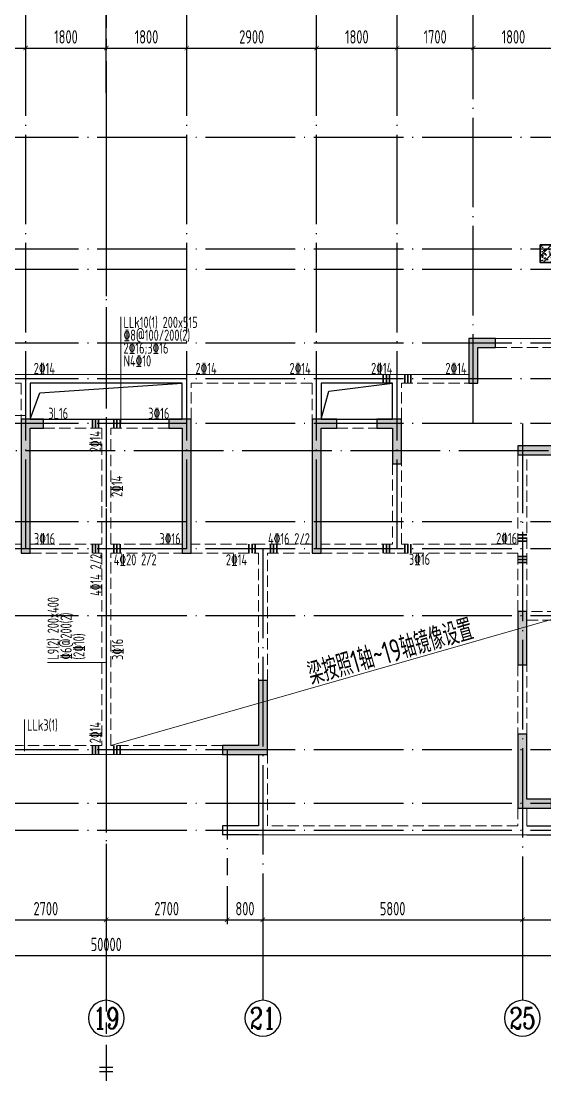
# Model space of a CAD drawing. Extents: x -668857 to 154266, y -275694 to 291306.
# Drawn here: x -86499 to -74799, y 119905 to 143606 of the extents above; entities that cross this region are included whole.
import ezdxf
from ezdxf.enums import TextEntityAlignment as Align

# ---------------------------------------------------------------- set-up
doc = ezdxf.new("R2010")
doc.units = 0
doc.header["$LTSCALE"] = 1000
for name, pattern in [('CENTER', [2, 1.25, -0.25, 0.25, -0.25]), ('DASH', [0.35, 0.25, -0.1]), ('DOTE', [2.42, 2, -0.2, 0.02, -0.2])]:
    doc.linetypes.add(name, pattern=pattern)
doc.layers.get('0').update_dxf_attribs({"linetype": 'CONTINUOUS'})
doc.layers.get('DEFPOINTS').update_dxf_attribs({"linetype": 'CONTINUOUS'})
for name, color, linetype in [('A-AXIS', 1, 'CONTINUOUS'), ('A-DOTE', 10, 'DOTE'), ('AXIS_NUM', 7, 'CONTINUOUS'), ('BEAM_CON', 4, 'CONTINUOUS'), ('S-D洞口', 4, 'CONTINUOUS'), ('S-L主梁线', 4, 'DASH'), ('S-L梁编号', 6, 'CONTINUOUS'), ('S-L梁配筋', 7, 'CONTINUOUS'), ('S-Q墙填充', 252, 'CONTINUOUS'), ('S-Q墙实线', 6, 'CONTINUOUS'), ('S-Y一般标注', 3, 'CONTINUOUS'), ('S-Z柱填充', 252, 'CONTINUOUS'), ('S-Z柱实线', 6, 'CONTINUOUS'), ('THIN', 7, 'CONTINUOUS')]:
    doc.layers.add(name, color=color, linetype=linetype)
doc.layers.add('梁附加箍筋', color=1, linetype='CONTINUOUS', lineweight=35)
doc.styles.add('TSSD_Axis', font='complex.shx', dxfattribs={"width": 0.7, "bigfont": 'hztxt.shx'})
doc.styles.add('TSSD_DIMENSION', font='Tssdeng.shx', dxfattribs={"width": 0.7, "bigfont": 'tssdchn.shx'})
doc.styles.add('TSSD_REIN', font='tssdeng.shx', dxfattribs={"width": 0.7, "height": 300, "bigfont": 'tssdchn.shx'})
doc.dimstyles.new('TSSD_100_100', dxfattribs={"dimtxt": 300, "dimasz": 100, "dimexe": 100, "dimexo": 250, "dimgap": 100, "dimtad": 1, "dimdec": 0, "dimzin": 0, "dimdsep": 46, "dimtxsty": 'TSSD_DIMENSION', "dimblk": 'ARCHTICK', "dimcen": 0, "dimdle": 100, "dimclrt": 7, "dimadec": 0, "dimazin": 0, "dimtfac": 1, "dimtdec": 0, "dimtix": 1, "dimtmove": 2, "dimatfit": 3, "dimldrblk": 'ARCHTICK', "dimfxl": 0, "dimtolj": 1, "dimtzin": 0, "dimarcsym": 0})

# ---------------------------------------------------------------- blocks, each defined once
blk = doc.blocks.new('_ArchTick')
at = {"color": 0, "linetype": 'ByBlock', "const_width": 0.15}
blk.add_lwpolyline([(-0.5, -0.5), (0.5, 0.5)], dxfattribs=at)
blk = doc.blocks.new('*D86')
at = {"layer": 'DEFPOINTS', "color": 0}
for p in [(27800, 22100), (24900, 21100), (27800, 21100)]:
    blk.add_point(p, dxfattribs=at)
at = {"layer": 'S-Y一般标注', "color": 0, "lineweight": -2}
for p, q in [((24800, 22100), (27900, 22100)), ((24900, 21350), (24900, 22200)), ((27800, 21350), (27800, 22200))]:
    blk.add_line(p, q, dxfattribs=at)
at = {"layer": 'S-Y一般标注', "color": 0, "lineweight": -2, "xscale": 100, "yscale": 100, "zscale": 100, "rotation": 180}
blk.add_blockref('_ArchTick', (24900, 22100), dxfattribs=at)
at = {"layer": 'S-Y一般标注', "color": 0, "lineweight": -2, "xscale": 100, "yscale": 100, "zscale": 100}
blk.add_blockref('_ArchTick', (27800, 22100), dxfattribs=at)
at = {"layer": 'S-Y一般标注', "color": 7, "insert": (26350, 22350), "char_height": 300, "attachment_point": 5, "style": 'TSSD_DIMENSION'}
blk.add_mtext('\\A1;2900', dxfattribs=at)
blk = doc.blocks.new('*D87')
at = {"layer": 'DEFPOINTS', "color": 0}
for p in [(29600, 22100), (27800, 21100), (29600, 21100)]:
    blk.add_point(p, dxfattribs=at)
at = {"layer": 'S-Y一般标注', "color": 0, "lineweight": -2}
for p, q in [((27700, 22100), (29700, 22100)), ((27800, 21350), (27800, 22200)), ((29600, 21350), (29600, 22200))]:
    blk.add_line(p, q, dxfattribs=at)
at = {"layer": 'S-Y一般标注', "color": 0, "lineweight": -2, "xscale": 100, "yscale": 100, "zscale": 100, "rotation": 180}
blk.add_blockref('_ArchTick', (27800, 22100), dxfattribs=at)
at = {"layer": 'S-Y一般标注', "color": 0, "lineweight": -2, "xscale": 100, "yscale": 100, "zscale": 100}
blk.add_blockref('_ArchTick', (29600, 22100), dxfattribs=at)
at = {"layer": 'S-Y一般标注', "color": 7, "insert": (28700, 22350), "char_height": 300, "attachment_point": 5, "style": 'TSSD_DIMENSION'}
blk.add_mtext('\\A1;1800', dxfattribs=at)
blk = doc.blocks.new('*D88')
at = {"layer": 'DEFPOINTS', "color": 0}
for p in [(31400, 22100), (29600, 21100), (31400, 21100)]:
    blk.add_point(p, dxfattribs=at)
at = {"layer": 'S-Y一般标注', "color": 0, "lineweight": -2}
for p, q in [((29500, 22100), (31500, 22100)), ((29600, 21350), (29600, 22200)), ((31400, 21350), (31400, 22200))]:
    blk.add_line(p, q, dxfattribs=at)
at = {"layer": 'S-Y一般标注', "color": 0, "lineweight": -2, "xscale": 100, "yscale": 100, "zscale": 100, "rotation": 180}
blk.add_blockref('_ArchTick', (29600, 22100), dxfattribs=at)
at = {"layer": 'S-Y一般标注', "color": 0, "lineweight": -2, "xscale": 100, "yscale": 100, "zscale": 100}
blk.add_blockref('_ArchTick', (31400, 22100), dxfattribs=at)
at = {"layer": 'S-Y一般标注', "color": 7, "insert": (30500, 22350), "char_height": 300, "attachment_point": 5, "style": 'TSSD_DIMENSION'}
blk.add_mtext('\\A1;1800', dxfattribs=at)
blk = doc.blocks.new('*D89')
at = {"layer": 'DEFPOINTS', "color": 0}
for p in [(34300, 22100), (31400, 21100), (34300, 21100)]:
    blk.add_point(p, dxfattribs=at)
at = {"layer": 'S-Y一般标注', "color": 0, "lineweight": -2}
for p, q in [((31300, 22100), (34400, 22100)), ((31400, 21350), (31400, 22200)), ((34300, 21350), (34300, 22200))]:
    blk.add_line(p, q, dxfattribs=at)
at = {"layer": 'S-Y一般标注', "color": 0, "lineweight": -2, "xscale": 100, "yscale": 100, "zscale": 100, "rotation": 180}
blk.add_blockref('_ArchTick', (31400, 22100), dxfattribs=at)
at = {"layer": 'S-Y一般标注', "color": 0, "lineweight": -2, "xscale": 100, "yscale": 100, "zscale": 100}
blk.add_blockref('_ArchTick', (34300, 22100), dxfattribs=at)
at = {"layer": 'S-Y一般标注', "color": 7, "insert": (32850, 22350), "char_height": 300, "attachment_point": 5, "style": 'TSSD_DIMENSION'}
blk.add_mtext('\\A1;2900', dxfattribs=at)
blk = doc.blocks.new('*D90')
at = {"layer": 'DEFPOINTS', "color": 0}
for p in [(36100, 22100), (34300, 21100), (36100, 21100)]:
    blk.add_point(p, dxfattribs=at)
at = {"layer": 'S-Y一般标注', "color": 0, "lineweight": -2}
for p, q in [((34200, 22100), (36200, 22100)), ((34300, 21350), (34300, 22200)), ((36100, 21350), (36100, 22200))]:
    blk.add_line(p, q, dxfattribs=at)
at = {"layer": 'S-Y一般标注', "color": 0, "lineweight": -2, "xscale": 100, "yscale": 100, "zscale": 100, "rotation": 180}
blk.add_blockref('_ArchTick', (34300, 22100), dxfattribs=at)
at = {"layer": 'S-Y一般标注', "color": 0, "lineweight": -2, "xscale": 100, "yscale": 100, "zscale": 100}
blk.add_blockref('_ArchTick', (36100, 22100), dxfattribs=at)
at = {"layer": 'S-Y一般标注', "color": 7, "insert": (35200, 22350), "char_height": 300, "attachment_point": 5, "style": 'TSSD_DIMENSION'}
blk.add_mtext('\\A1;1800', dxfattribs=at)
blk = doc.blocks.new('*D91')
at = {"layer": 'DEFPOINTS', "color": 0}
for p in [(37800, 22100), (36100, 21100), (37800, 21100)]:
    blk.add_point(p, dxfattribs=at)
at = {"layer": 'S-Y一般标注', "color": 0, "lineweight": -2}
for p, q in [((36000, 22100), (37900, 22100)), ((36100, 21350), (36100, 22200)), ((37800, 21350), (37800, 22200))]:
    blk.add_line(p, q, dxfattribs=at)
at = {"layer": 'S-Y一般标注', "color": 0, "lineweight": -2, "xscale": 100, "yscale": 100, "zscale": 100, "rotation": 180}
blk.add_blockref('_ArchTick', (36100, 22100), dxfattribs=at)
at = {"layer": 'S-Y一般标注', "color": 0, "lineweight": -2, "xscale": 100, "yscale": 100, "zscale": 100}
blk.add_blockref('_ArchTick', (37800, 22100), dxfattribs=at)
at = {"layer": 'S-Y一般标注', "color": 7, "insert": (36950, 22350), "char_height": 300, "attachment_point": 5, "style": 'TSSD_DIMENSION'}
blk.add_mtext('\\A1;1700', dxfattribs=at)
blk = doc.blocks.new('*D114')
at = {"layer": 'DEFPOINTS', "color": 0}
for p in [(39600, 22100), (37800, 21100), (39600, 21100)]:
    blk.add_point(p, dxfattribs=at)
at = {"layer": 'S-Y一般标注', "color": 0, "lineweight": -2}
for p, q in [((37700, 22100), (39700, 22100)), ((37800, 21350), (37800, 22200)), ((39600, 21350), (39600, 22200))]:
    blk.add_line(p, q, dxfattribs=at)
at = {"layer": 'S-Y一般标注', "color": 0, "lineweight": -2, "xscale": 100, "yscale": 100, "zscale": 100, "rotation": 180}
blk.add_blockref('_ArchTick', (37800, 22100), dxfattribs=at)
at = {"layer": 'S-Y一般标注', "color": 0, "lineweight": -2, "xscale": 100, "yscale": 100, "zscale": 100}
blk.add_blockref('_ArchTick', (39600, 22100), dxfattribs=at)
at = {"layer": 'S-Y一般标注', "color": 7, "insert": (38700, 22350), "char_height": 300, "attachment_point": 5, "style": 'TSSD_DIMENSION'}
blk.add_mtext('\\A1;1800', dxfattribs=at)
blk = doc.blocks.new('*D121')
at = {"layer": 'DEFPOINTS', "color": 0}
for p in [(26900, 3600), (29600, 3600), (29600, 2600)]:
    blk.add_point(p, dxfattribs=at)
at = {"layer": 'S-Y一般标注', "color": 0, "lineweight": -2}
for p, q in [((26900, 3350), (26900, 2500)), ((29600, 3350), (29600, 2500)), ((26800, 2600), (29700, 2600))]:
    blk.add_line(p, q, dxfattribs=at)
at = {"layer": 'S-Y一般标注', "color": 0, "lineweight": -2, "xscale": 100, "yscale": 100, "zscale": 100, "rotation": 180}
blk.add_blockref('_ArchTick', (26900, 2600), dxfattribs=at)
at = {"layer": 'S-Y一般标注', "color": 0, "lineweight": -2, "xscale": 100, "yscale": 100, "zscale": 100}
blk.add_blockref('_ArchTick', (29600, 2600), dxfattribs=at)
at = {"layer": 'S-Y一般标注', "color": 7, "insert": (28250, 2850), "char_height": 300, "attachment_point": 5, "style": 'TSSD_DIMENSION'}
blk.add_mtext('\\A1;2700', dxfattribs=at)
blk = doc.blocks.new('ts_axno')
at = {"color": 0, "linetype": 'ByBlock', "lineweight": -2}
blk.add_circle((0, 0), 0.5, dxfattribs=at)
at = {"color": 0, "linetype": 'ByBlock', "lineweight": -2, "style": 'TSSD_Axis', "width": 0.7}
blk.add_attdef('A', text='', height=0.6, dxfattribs=at).set_placement((0, 0), align=Align.MIDDLE_CENTER)
blk = doc.blocks.new('*D122')
at = {"layer": 'DEFPOINTS', "color": 0}
for p in [(32300, 3600), (33100, 3600), (33100, 2600)]:
    blk.add_point(p, dxfattribs=at)
at = {"layer": 'S-Y一般标注', "color": 0, "lineweight": -2}
for p, q in [((32300, 3350), (32300, 2500)), ((33100, 3350), (33100, 2500)), ((32200, 2600), (33200, 2600))]:
    blk.add_line(p, q, dxfattribs=at)
at = {"layer": 'S-Y一般标注', "color": 0, "lineweight": -2, "xscale": 100, "yscale": 100, "zscale": 100, "rotation": 180}
blk.add_blockref('_ArchTick', (32300, 2600), dxfattribs=at)
at = {"layer": 'S-Y一般标注', "color": 0, "lineweight": -2, "xscale": 100, "yscale": 100, "zscale": 100}
blk.add_blockref('_ArchTick', (33100, 2600), dxfattribs=at)
at = {"layer": 'S-Y一般标注', "color": 7, "insert": (32700, 2850), "char_height": 300, "attachment_point": 5, "style": 'TSSD_DIMENSION'}
blk.add_mtext('\\A1;800', dxfattribs=at)
blk = doc.blocks.new('*D123')
at = {"layer": 'DEFPOINTS', "color": 0}
for p in [(33100, 3600), (38900, 3600), (38900, 2600)]:
    blk.add_point(p, dxfattribs=at)
at = {"layer": 'S-Y一般标注', "color": 0, "lineweight": -2}
for p, q in [((33100, 3350), (33100, 2500)), ((38900, 3350), (38900, 2500)), ((33000, 2600), (39000, 2600))]:
    blk.add_line(p, q, dxfattribs=at)
at = {"layer": 'S-Y一般标注', "color": 0, "lineweight": -2, "xscale": 100, "yscale": 100, "zscale": 100, "rotation": 180}
blk.add_blockref('_ArchTick', (33100, 2600), dxfattribs=at)
at = {"layer": 'S-Y一般标注', "color": 0, "lineweight": -2, "xscale": 100, "yscale": 100, "zscale": 100}
blk.add_blockref('_ArchTick', (38900, 2600), dxfattribs=at)
at = {"layer": 'S-Y一般标注', "color": 7, "insert": (36000, 2850), "char_height": 300, "attachment_point": 5, "style": 'TSSD_DIMENSION'}
blk.add_mtext('\\A1;5800', dxfattribs=at)
blk = doc.blocks.new('*D128')
at = {"layer": 'DEFPOINTS', "color": 0}
for p in [(4600, 3600), (54600, 3600), (54600, 1800)]:
    blk.add_point(p, dxfattribs=at)
at = {"layer": 'S-Y一般标注', "color": 0, "lineweight": -2}
for p, q in [((4600, 3350), (4600, 1700)), ((54600, 3350), (54600, 1700)), ((4500, 1800), (54700, 1800))]:
    blk.add_line(p, q, dxfattribs=at)
at = {"layer": 'S-Y一般标注', "color": 0, "lineweight": -2, "xscale": 100, "yscale": 100, "zscale": 100, "rotation": 180}
blk.add_blockref('_ArchTick', (4600, 1800), dxfattribs=at)
at = {"layer": 'S-Y一般标注', "color": 0, "lineweight": -2, "xscale": 100, "yscale": 100, "zscale": 100}
blk.add_blockref('_ArchTick', (54600, 1800), dxfattribs=at)
at = {"layer": 'S-Y一般标注', "color": 7, "insert": (29600, 2050), "char_height": 300, "attachment_point": 5, "style": 'TSSD_DIMENSION'}
blk.add_mtext('\\A1;50000', dxfattribs=at)
blk = doc.blocks.new('*D131')
at = {"layer": 'DEFPOINTS', "color": 0}
for p in [(29600, 3600), (32300, 3600), (32300, 2600)]:
    blk.add_point(p, dxfattribs=at)
at = {"layer": 'S-Y一般标注', "color": 0, "lineweight": -2}
for p, q in [((29600, 3350), (29600, 2500)), ((32300, 3350), (32300, 2500)), ((29500, 2600), (32400, 2600))]:
    blk.add_line(p, q, dxfattribs=at)
at = {"layer": 'S-Y一般标注', "color": 0, "lineweight": -2, "xscale": 100, "yscale": 100, "zscale": 100, "rotation": 180}
blk.add_blockref('_ArchTick', (29600, 2600), dxfattribs=at)
at = {"layer": 'S-Y一般标注', "color": 0, "lineweight": -2, "xscale": 100, "yscale": 100, "zscale": 100}
blk.add_blockref('_ArchTick', (32300, 2600), dxfattribs=at)
at = {"layer": 'S-Y一般标注', "color": 7, "insert": (30950, 2850), "char_height": 300, "attachment_point": 5, "style": 'TSSD_DIMENSION'}
blk.add_mtext('\\A1;2700', dxfattribs=at)
blk = doc.blocks.new('*D132')
at = {"layer": 'DEFPOINTS', "color": 0}
for p in [(38900, 3600), (40850, 3600), (40850, 2600)]:
    blk.add_point(p, dxfattribs=at)
at = {"layer": 'S-Y一般标注', "color": 0, "lineweight": -2}
for p, q in [((38900, 3350), (38900, 2500)), ((40850, 3350), (40850, 2500)), ((38800, 2600), (40950, 2600))]:
    blk.add_line(p, q, dxfattribs=at)
at = {"layer": 'S-Y一般标注', "color": 0, "lineweight": -2, "xscale": 100, "yscale": 100, "zscale": 100, "rotation": 180}
blk.add_blockref('_ArchTick', (38900, 2600), dxfattribs=at)
at = {"layer": 'S-Y一般标注', "color": 0, "lineweight": -2, "xscale": 100, "yscale": 100, "zscale": 100}
blk.add_blockref('_ArchTick', (40850, 2600), dxfattribs=at)
at = {"layer": 'S-Y一般标注', "color": 7, "insert": (39875, 2850), "char_height": 300, "attachment_point": 5, "style": 'TSSD_DIMENSION'}
blk.add_mtext('\\A1;1950', dxfattribs=at)
blk = doc.blocks.new('20210807.15313138')
at = {"layer": 'S-Q墙填充'}
h = blk.add_hatch(color=252, dxfattribs=at)
h.dxf.hatch_style = 1
h.paths.add_polyline_path([(94316, 67740), (94716, 67740), (94716, 67940), (94116, 67940), (94116, 66940), (94316, 66940)])
h = blk.add_hatch(color=252, dxfattribs=at)
h.dxf.hatch_style = 1
h.paths.add_polyline_path([(84116, 66140), (84116, 63140), (84316, 63140), (84316, 65940), (84616, 65940), (84616, 66140)])
h = blk.add_hatch(color=252, dxfattribs=at)
h.dxf.hatch_style = 1
h.paths.add_polyline_path([(87916, 66140), (87416, 66140), (87416, 65940), (87716, 65940), (87716, 63140), (87916, 63140)])
h = blk.add_hatch(color=252, dxfattribs=at)
h.dxf.hatch_style = 1
h.paths.add_polyline_path([(90816, 63140), (90816, 65940), (91166, 65940), (91166, 66140), (90616, 66140), (90616, 63140)])
h = blk.add_hatch(color=252, dxfattribs=at)
h.dxf.hatch_style = 1
h.paths.add_polyline_path([(92066, 65940), (92416, 65940), (92416, 65140), (92616, 65140), (92616, 66140), (92066, 66140)])
h = blk.add_hatch(color=252, dxfattribs=at)
h.dxf.hatch_style = 1
h.paths.add_polyline_path([(95216, 65340), (96816, 65340), (97216, 65340), (97216, 65840), (97016, 65840), (97016, 65540), (96816, 65540), (95216, 65540)])
h = blk.add_hatch(color=252, dxfattribs=at)
h.dxf.hatch_style = 1
h.paths.add_polyline_path([(95416, 60640), (95416, 61840), (95216, 61840), (95216, 60640)])
h = blk.add_hatch(color=252, dxfattribs=at)
h.dxf.hatch_style = 1
h.paths.add_polyline_path([(88716, 58840), (88616, 58840), (88616, 58640), (88716, 58640), (89616, 58640), (89616, 60290), (89416, 60290), (89416, 58840)])
h = blk.add_hatch(color=252, dxfattribs=at)
h.dxf.hatch_style = 1
h.paths.add_polyline_path([(95216, 57440), (95966, 57440), (95966, 57640), (95416, 57640), (95416, 59090), (95216, 59090)])
at = {"layer": 'S-Z柱填充'}
h = blk.add_hatch(dxfattribs=at)
h.set_pattern_fill('ARMORED', color=256, scale=30, style=0)
h.set_pattern_definition([(50, (-309692.94, 38050.78), (215.178055, -18.82564), [22.5, -247.5]), (355, (-309692.94, 38050.78), (-41.6254, 225.65764), [18, -198]), (100.4514, (-309675.01, 38049.21), (173.55281, 206.83186), [19.12206, -210.34263]), (46.1842, (-309692.94, 38110.78), (320.17231, -49.6557), [33.75, -371.25]), (96.6356, (-309666.26, 38106.64), (280.3988, 292.23536), [28.68309, -315.5139]), (351.1842, (-309692.94, 38110.78), (280.39858, 292.23558), [27, -297]), (21, (-309662.94, 38095.78), (179.072116, -120.78567), [22.5, -247.5]), (326, (-309662.94, 38095.78), (72.9946, 217.54501), [18, -198]), (71.4514, (-309648.02, 38085.71), (252.06679, 96.75915), [19.12206, -210.34263]), (37.5, (-309692.945, 38050.78), (3.647957, 99.868156), [0, -195.6, 0, -201, 0, -198.75]), (7.5, (-309692.94, 38050.78), (78.92086, 118.323514), [0, -114.6, 0, -191.1, 0, -75.75]), (327.5, (-309759.845, 38050.78), (160.146731, -6.766462), [0, -75, 0, -234, 0, -310.5]), (317.5, (-309789.84, 38050.78), (174.95585, 30.031495), [0, -97.5, 0, -155.4, 0, -220.5]), (45, (-309692.94, 38050.78), (-106.066017, 106.066017), [])])
h.paths.add_polyline_path([(95716, 70040), (96116, 70040), (96116, 69640), (95716, 69640)])
at = {"layer": 'BEAM_CON'}
for p, q in [((89416, 58640), (89416, 57040)), ((88616, 57040), (88616, 56840)), ((89416, 57040), (88616, 57040)), ((95416, 57040), (96216, 57040)), ((89416, 56840), (88616, 56840)), ((95416, 56840), (96216, 56840))]:
    blk.add_line(p, q, dxfattribs=at)
at = {"layer": 'S-D洞口', "color": 5}
for points in [[(84316, 66140), (87716, 66140), (87716, 66940), (84316, 66940), (84316, 66140), (84532, 66724), (87716, 66940)], [(90816, 66140), (92416, 66140), (92416, 66940), (90816, 66940), (90816, 66140), (90993, 66762), (92416, 66940)]]:
    blk.add_lwpolyline(points, dxfattribs=at)
at = {"layer": 'S-L主梁线', "linetype": 'ByBlock', "lineweight": 18}
for p, q in [((96216, 67940), (94716, 67940)), ((84216, 67140), (81316, 67140)), ((87816, 67140), (84216, 67140)), ((90716, 67140), (87816, 67140)), ((92516, 67140), (90716, 67140)), ((94116, 67140), (92516, 67140)), ((84316, 66940), (87716, 66940)), ((84316, 66140), (84316, 66940)), ((87716, 66940), (87716, 66140)), ((90816, 66940), (92416, 66940)), ((90816, 66140), (90816, 66940)), ((92416, 66940), (92416, 66140)), ((86016, 66140), (84616, 66140)), ((87416, 66140), (86016, 66140)), ((92066, 66140), (91166, 66140)), ((83416, 58640), (86016, 58640)), ((86016, 58640), (88616, 58640)), ((95416, 57040), (95416, 57440)), ((89416, 56840), (95416, 56840))]:
    blk.add_line(p, q, dxfattribs=at)
at = {"layer": 'S-L主梁线', "linetype": 'DASH', "lineweight": 18}
for p, q in [((94716, 67740), (96216, 67740)), ((81416, 66940), (84116, 66940)), ((84116, 66940), (84116, 66140)), ((87916, 66940), (90616, 66940)), ((87916, 66140), (87916, 66940)), ((90616, 66940), (90616, 66140)), ((92616, 66940), (94116, 66940)), ((92616, 66140), (92616, 66940)), ((84616, 65940), (85916, 65940)), ((85916, 65940), (85916, 63340)), ((86116, 65940), (87416, 65940)), ((86116, 63340), (86116, 65940)), ((91166, 65940), (92066, 65940)), ((95216, 65340), (95216, 63340)), ((95416, 63240), (95416, 65340)), ((92416, 65140), (92416, 63340)), ((92616, 63340), (92616, 65140)), ((84116, 63340), (82516, 63340)), ((85916, 63340), (84316, 63340)), ((87716, 63340), (86116, 63340)), ((89516, 63340), (87916, 63340)), ((90616, 63340), (89516, 63340)), ((92416, 63340), (90816, 63340)), ((95216, 63340), (92616, 63340)), ((84316, 63140), (85916, 63140)), ((85916, 63140), (85916, 58840)), ((86116, 58840), (86116, 63140)), ((86116, 63140), (87716, 63140)), ((87916, 63140), (89416, 63140)), ((89416, 63140), (89416, 60290)), ((89616, 63140), (90616, 63140)), ((89616, 60290), (89616, 63140)), ((90816, 63140), (92516, 63140)), ((92516, 63140), (95216, 63140)), ((95216, 63140), (95216, 61840)), ((95416, 61840), (95416, 63240)), ((97166, 61840), (95416, 61840)), ((95416, 61640), (97166, 61640)), ((95216, 60640), (95216, 59090)), ((95416, 59090), (95416, 60640)), ((85916, 58840), (83416, 58840)), ((88616, 58840), (86116, 58840)), ((89616, 57040), (89616, 58640)), ((95216, 57440), (95216, 57040)), ((95216, 57040), (89616, 57040))]:
    blk.add_line(p, q, dxfattribs=at)
at = {"layer": 'S-Q墙实线'}
for points in [[(94316, 67740), (94716, 67740), (94716, 67940), (94116, 67940), (94116, 66940), (94316, 66940)], [(84116, 66140), (84116, 63140), (84316, 63140), (84316, 65940), (84616, 65940), (84616, 66140)], [(87916, 66140), (87416, 66140), (87416, 65940), (87716, 65940), (87716, 63140), (87916, 63140)], [(90816, 63140), (90816, 65940), (91166, 65940), (91166, 66140), (90616, 66140), (90616, 63140)], [(92066, 65940), (92416, 65940), (92416, 65140), (92616, 65140), (92616, 66140), (92066, 66140)], [(95216, 65340), (96816, 65340), (97216, 65340), (97216, 65840), (97016, 65840), (97016, 65540), (96816, 65540), (95216, 65540)], [(95416, 60640), (95416, 61840), (95216, 61840), (95216, 60640)], [(88716, 58840), (88616, 58840), (88616, 58640), (88716, 58640), (89616, 58640), (89616, 60290), (89416, 60290), (89416, 58840)], [(95216, 57440), (95966, 57440), (95966, 57640), (95416, 57640), (95416, 59090), (95216, 59090)]]:
    blk.add_lwpolyline(points, close=True, dxfattribs=at)
at = {"layer": 'S-Z柱实线', "lineweight": 35}
blk.add_lwpolyline([(95716, 70040), (96116, 70040), (96116, 69640), (95716, 69640)], close=True, dxfattribs=at)
blk = doc.blocks.new('20210726.16350016')
at = {"layer": 'A-AXIS'}
for p, q in [((27800, 21100), (27800, 23900)), ((29600, 21100), (29600, 23900)), ((31400, 21100), (31400, 23900)), ((34300, 21100), (34300, 23900)), ((36100, 21100), (36100, 23900)), ((37800, 21100), (37800, 23900)), ((29600, 3600), (29600, 800)), ((33100, 3600), (33100, 800)), ((38900, 3600.1), (38900, 800.1))]:
    blk.add_line(p, q, dxfattribs=at)
at = {"layer": 'A-DOTE'}
for p, q in [((27800, 10900), (27800, 21100)), ((29600, 21100), (29600, 3600)), ((31400, 10900), (31400, 21100)), ((34300, 10900), (34300, 21100)), ((36100, 10900), (36100, 21100)), ((37800, 13700), (37800, 21100)), ((55600, 20100), (3600, 20100)), ((55600, 17600), (3600, 17600)), ((55600, 17150), (3600, 17150)), ((55600, 15500), (3600, 15500)), ((55600, 14700), (3600, 14700)), ((55600, 13700), (3600, 13700)), ((38900.2, 13700), (38900, 3600)), ((3600, 13100.3), (55600, 13100.3)), ((55600, 11500), (3600, 11500)), ((55600, 10900), (3600, 10900)), ((33100, 10900), (33100, 3600)), ((55600, 9400), (3600, 9400)), ((55600, 6400), (3600, 6400)), ((32300, 6400), (32300, 3600)), ((55600, 5200), (3600, 5200)), ((55600, 4600), (3600, 4600))]:
    blk.add_line(p, q, dxfattribs=at)
at = {"layer": 'A-AXIS'}
ref = blk.add_blockref('ts_axno', (29600, 400), dxfattribs=dict(at, xscale=-800, yscale=800, zscale=800, rotation=180))
ref.add_attrib('13', '19', dxfattribs={"layer": 'AXIS_NUM', "height": 480, "style": 'TSSD_Axis', "width": 0.7}).set_placement((29600, 400), align=Align.MIDDLE_CENTER)
ref = blk.add_blockref('ts_axno', (33100, 400), dxfattribs=dict(at, xscale=-800, yscale=800, zscale=800, rotation=180))
ref.add_attrib('13', '21', dxfattribs={"layer": 'AXIS_NUM', "height": 480, "style": 'TSSD_Axis', "width": 0.7}).set_placement((33100, 400), align=Align.MIDDLE_CENTER)
ref = blk.add_blockref('ts_axno', (38900, 400.1), dxfattribs=dict(at, xscale=-800, yscale=800, zscale=800, rotation=180))
ref.add_attrib('17', '25', dxfattribs={"layer": 'AXIS_NUM', "height": 480, "style": 'TSSD_Axis', "width": 0.7}).set_placement((38900, 400.1), align=Align.MIDDLE_CENTER)
at = {"layer": 'S-Y一般标注'}
for base, p1, p2, picture, middle in [((27800, 22100), (24900, 21100), (27800, 21100), '*D86', (26350, 22350)), ((29600, 22100), (27800, 21100), (29600, 21100), '*D87', (28700, 22350)), ((31400, 22100), (29600, 21100), (31400, 21100), '*D88', (30500, 22350)), ((34300, 22100), (31400, 21100), (34300, 21100), '*D89', (32850, 22350)), ((36100, 22100), (34300, 21100), (36100, 21100), '*D90', (35200, 22350)), ((37800, 22100), (36100, 21100), (37800, 21100), '*D91', (36950, 22350)), ((39600, 22100), (37800, 21100), (39600, 21100), '*D114', (38700, 22350)), ((54600, 1800), (4600, 3600), (54600, 3600), '*D128', (29600, 2050)), ((29600, 2600), (26900, 3600), (29600, 3600), '*D121', (28250, 2850)), ((32300, 2600), (29600, 3600), (32300, 3600), '*D131', (30950, 2850)), ((33100, 2600), (32300, 3600), (33100, 3600), '*D122', (32700, 2850)), ((38900, 2600.1), (33100, 3600), (38900, 3600.1), '*D123', (36000, 2850.1)), ((40850, 2600.1), (38900, 3600.1), (40850, 3600.1), '*D132', (39875, 2850.1))]:
    dim = blk.add_linear_dim(base=base, p1=p1, p2=p2, dimstyle='TSSD_100_100', dxfattribs=at)
    dim.commit()
    dim.dimension.update_dxf_attribs({"geometry": picture, "text_midpoint": middle})

msp = doc.modelspace()

# ---------------------------------------------------------------- linework, layer by layer
at = {"layer": 'S-L梁编号', "lineweight": 18}
for p, q in [((-84274.59, 134605.55), (-84274.59, 136995.11)), ((-86399.3, 134787.43), (-87758.32, 134787.43)), ((-84599.3, 129263.45), (-85910.19, 129263.45)), ((-86428.99, 127280.62), (-86428.99, 127988.17))]:
    msp.add_line(p, q, dxfattribs=at)
msp.add_lwpolyline([(-84499.3, 127405.55), (-59699.28, 134505.55)], dxfattribs=at)
at = {"layer": 'THIN', "linetype": 'CENTER'}
msp.add_line((-84599.28, 146708.33), (-84599.28, 119905.4), dxfattribs=at)
at = {"layer": 'THIN'}
for p, q in [((-84449.28, 120205.4), (-84749.28, 120205.4)), ((-84449.28, 120105.4), (-84749.28, 120105.4))]:
    msp.add_line(p, q, dxfattribs=at)
at = {"layer": '梁附加箍筋', "lineweight": 35}
for p, q in [((-78409.28, 135505.55), (-78409.28, 135705.55)), ((-78339.28, 135505.55), (-78339.28, 135705.55)), ((-78269.28, 135505.55), (-78269.28, 135705.55)), ((-77929.28, 135505.55), (-77929.28, 135705.55)), ((-77859.28, 135505.55), (-77859.28, 135705.55)), ((-77789.28, 135505.55), (-77789.28, 135705.55)), ((-84909.29, 134505.55), (-84909.29, 134705.55)), ((-84839.29, 134505.55), (-84839.29, 134705.55)), ((-84769.29, 134505.55), (-84769.29, 134705.55)), ((-84429.29, 134505.55), (-84429.29, 134705.55)), ((-84359.29, 134505.55), (-84359.29, 134705.55)), ((-84289.29, 134505.55), (-84289.29, 134705.55)), ((-75199.28, 132115.55), (-75399.28, 132115.55)), ((-75199.28, 132045.55), (-75399.28, 132045.55)), ((-84909.3, 131705.55), (-84909.3, 131905.55)), ((-84839.3, 131705.55), (-84839.3, 131905.55)), ((-84769.3, 131705.55), (-84769.3, 131905.55)), ((-84429.3, 131705.55), (-84429.3, 131905.55)), ((-84359.3, 131705.55), (-84359.3, 131905.55)), ((-84289.3, 131705.55), (-84289.3, 131905.55)), ((-81409.27, 131705.55), (-81409.27, 131905.55)), ((-81339.27, 131705.55), (-81339.27, 131905.55)), ((-81269.27, 131705.55), (-81269.27, 131905.55)), ((-80929.27, 131705.55), (-80929.27, 131905.55)), ((-80859.27, 131705.55), (-80859.27, 131905.55)), ((-80789.27, 131705.55), (-80789.27, 131905.55)), ((-78409.28, 131705.55), (-78409.28, 131905.55)), ((-78339.28, 131705.55), (-78339.28, 131905.55)), ((-78269.28, 131705.55), (-78269.28, 131905.55)), ((-77929.28, 131705.55), (-77929.28, 131905.55)), ((-77859.28, 131705.55), (-77859.28, 131905.55)), ((-77789.28, 131705.55), (-77789.28, 131905.55)), ((-75199.28, 131975.55), (-75399.28, 131975.55)), ((-75199.28, 131635.55), (-75399.28, 131635.55)), ((-75199.28, 131565.55), (-75399.28, 131565.55)), ((-75199.28, 131495.55), (-75399.28, 131495.55)), ((-84909.3, 127205.55), (-84909.3, 127405.55)), ((-84839.3, 127205.55), (-84839.3, 127405.55)), ((-84769.3, 127205.55), (-84769.3, 127405.55)), ((-84429.3, 127205.55), (-84429.3, 127405.55)), ((-84359.3, 127205.55), (-84359.3, 127405.55)), ((-84289.3, 127205.55), (-84289.3, 127405.55))]:
    msp.add_line(p, q, dxfattribs=at)

# ---------------------------------------------------------------- block references
at = {"layer": 'A-DOTE'}
msp.add_blockref('20210726.16350016', (-114199.28, 120905.5), dxfattribs=at)
at = {"layer": 'S-Q墙填充'}
msp.add_blockref('20210807.15313138', (-170614.93, 68566), dxfattribs=at)

# ---------------------------------------------------------------- texts
at = {"layer": 'S-L梁编号', "color": 6, "style": 'TSSD_REIN', "width": 0.7}
for s, p in [('LLk10(1) 200x515', (-84212.09, 136745.11)), ('LLk3(1)', (-86366.49, 127738.17))]:
    msp.add_text(s, height=250, dxfattribs=at).set_placement(p)
msp.add_text('L9(2) 200x400', height=250, rotation=90, dxfattribs=at).set_placement((-85660.19, 129325.95))
at = {"layer": 'S-L梁编号', "lineweight": 18, "style": 'TSSD_REIN', "width": 0.7}
msp.add_text('梁按照1轴~19轴镜像设置', height=500, rotation=15.975897, dxfattribs=at).set_placement((-80007.74, 128744.53))
at = {"layer": 'S-L梁配筋', "color": 7, "style": 'TSSD_REIN', "width": 0.7}
for s, p in [('%%1328@100/200(2)', (-84212.09, 136457.61)), ('2%%13216;3%%13216', (-84212.09, 136170.11)), ('N4%%13210', (-84212.09, 135882.61)), ('2%%13214', (-81925.35, 131433.82))]:
    msp.add_text(s, height=250, dxfattribs=at).set_placement(p)
for s, p in [('2%%13214', (-85745.8, 135714.02)), ('2%%13214', (-82132.02, 135714.02)), ('2%%13214', (-80029.69, 135714.02)), ('2%%13214', (-78207.93, 135714.02)), ('2%%13214', (-76547.27, 135714.02)), ('3L16', (-85451.29, 134709.18)), ('3%%13216', (-83188.78, 134709.18)), ('3%%13216', (-85742.8, 131905.76)), ('3%%13216', (-82937.34, 131905.76)), ('4%%13216 2/2', (-80049.28, 131905.76)), ('2%%13216', (-75417.36, 131913.18))]:
    msp.add_text(s, height=250, dxfattribs=at).set_placement(p, align=Align.RIGHT)
for s, p in [('2%%13214', (-84720.45, 133964.26)), ('%%1326@200(2)', (-85372.69, 129325.95)), ('(2%%13210)', (-85085.19, 129325.95)), ('2%%13214', (-84720.45, 127455.55))]:
    msp.add_text(s, height=250, rotation=90, dxfattribs=at).set_placement(p)
for s, p in [('2%%13214', (-84237.09, 133201.07)), ('3%%13216', (-84221.23, 129555.55))]:
    msp.add_text(s, height=250, rotation=90, dxfattribs=at).set_placement(p, align=Align.CENTER)
at = {"layer": 'S-L梁配筋', "color": 1, "style": 'TSSD_REIN', "width": 0.7}
msp.add_text('4%%13214 2/2', height=250, rotation=90, dxfattribs=at).set_placement((-84706.94, 131690.95), align=Align.RIGHT)
msp.add_text('4%%13220 2/2', height=250, dxfattribs=at).set_placement((-83951.7, 131435.01), align=Align.CENTER)
at = {"layer": 'S-L梁配筋', "color": 7, "style": 'TSSD_REIN', "width": 0.7}
msp.add_text('3%%13216', height=250, dxfattribs=at).set_placement((-77599.28, 131444.84), align=Align.CENTER)

doc.saveas('drawing.dxf')
